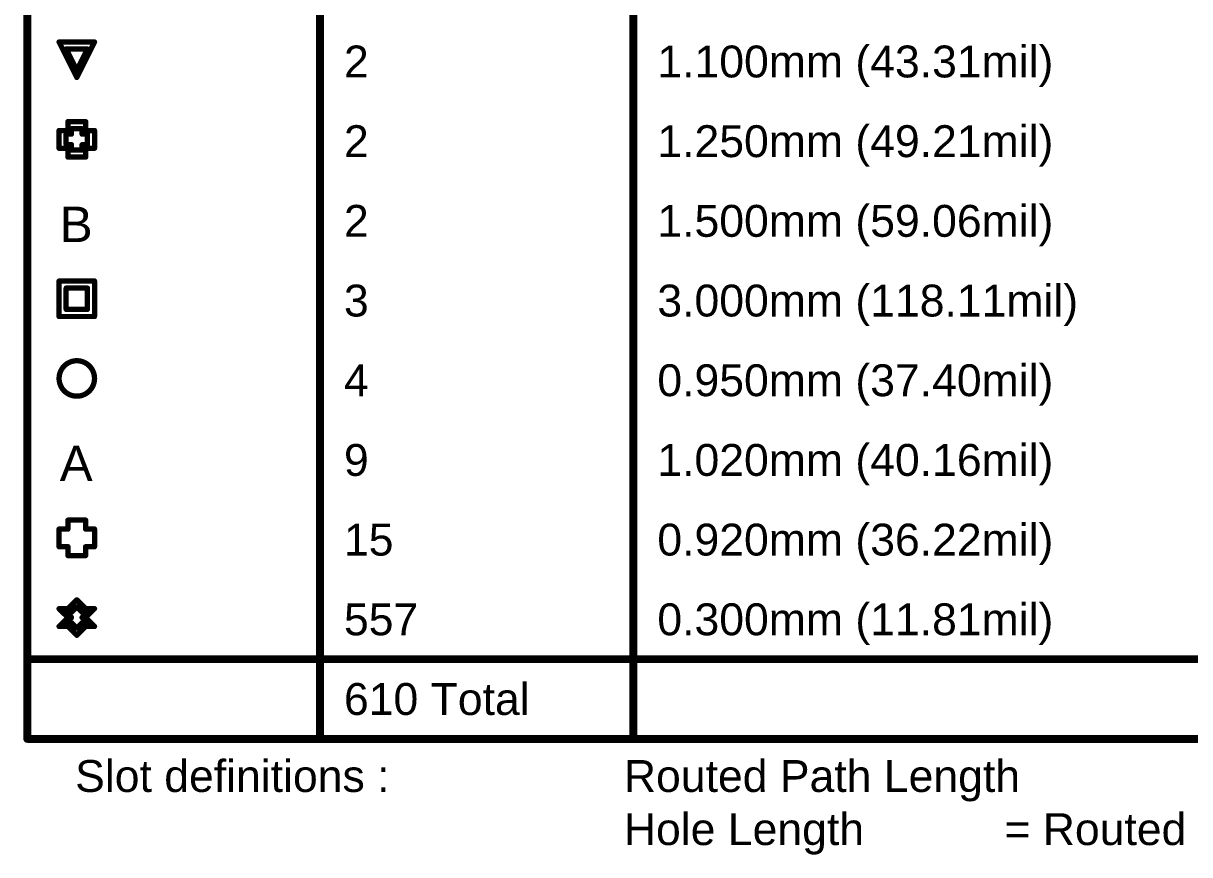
# Model space of a CAD drawing. Header units: inches. Extents: x -2.7 to 10.9, y -2.9 to 7.4.
# Drawn here: x -2.652 to -0.457, y 4.352 to 5.917 of the extents above; entities that cross this region are included whole.
import ezdxf

# ---------------------------------------------------------------- set-up
doc = ezdxf.new("R2010")
doc.units = ezdxf.units.IN
doc.header["$MEASUREMENT"] = 0
doc.layers.add('Drill Drawing', color=1, linetype='Continuous')
doc.styles.add('Arial', font='', dxfattribs={"height": 0.2})
doc.styles.get('Arial').set_extended_font_data('Arial')

msp = doc.modelspace()

# ---------------------------------------------------------------- linework, layer by layer
at = {"layer": 'Drill Drawing'}
for points in [[(-2.6445, 4.5699, 0.015, 0.015, 0), (-2.6445, 7.4199, 0.015, 0.015, 0)], [(-2.0936, 4.5699, 0.015, 0.015, 0), (-2.0936, 7.4199, 0.015, 0.015, 0)], [(-1.5038, 4.5699, 0.015, 0.015, 0), (-1.5038, 7.4199, 0.015, 0.015, 0)], [(-2.5847, 5.8816, 0.01, 0.01, 0), (-2.518, 5.8816, 0.01, 0.01, 0)], [(-2.5847, 5.8816, 0.01, 0.01, 0), (-2.5514, 5.8149, 0.01, 0.01, 0)], [(-2.5514, 5.8149, 0.01, 0.01, 0), (-2.518, 5.8816, 0.01, 0.01, 0)], [(-2.5714, 5.8683, 0.01, 0.01, 0), (-2.5314, 5.8683, 0.01, 0.01, 0)], [(-2.5714, 5.8683, 0.01, 0.01, 0), (-2.5514, 5.8283, 0.01, 0.01, 0)], [(-2.5514, 5.8283, 0.01, 0.01, 0), (-2.5314, 5.8683, 0.01, 0.01, 0)], [(-2.568, 5.7149, 0.01, 0.01, 0), (-2.568, 5.7316, 0.01, 0.01, 0)], [(-2.568, 5.7316, 0.01, 0.01, 0), (-2.5347, 5.7316, 0.01, 0.01, 0)], [(-2.5347, 5.7149, 0.01, 0.01, 0), (-2.5347, 5.7316, 0.01, 0.01, 0)], [(-2.5847, 5.6816, 0.01, 0.01, 0), (-2.5847, 5.7149, 0.01, 0.01, 0)], [(-2.5847, 5.7149, 0.01, 0.01, 0), (-2.568, 5.7149, 0.01, 0.01, 0)], [(-2.5714, 5.6883, 0.01, 0.01, 0), (-2.5714, 5.7083, 0.01, 0.01, 0)], [(-2.5714, 5.7083, 0.01, 0.01, 0), (-2.5614, 5.7083, 0.01, 0.01, 0)], [(-2.5614, 5.7083, 0.01, 0.01, 0), (-2.5614, 5.7183, 0.01, 0.01, 0)], [(-2.5614, 5.7183, 0.01, 0.01, 0), (-2.5414, 5.7183, 0.01, 0.01, 0)], [(-2.5414, 5.7083, 0.01, 0.01, 0), (-2.5414, 5.7183, 0.01, 0.01, 0)], [(-2.5414, 5.7083, 0.01, 0.01, 0), (-2.5314, 5.7083, 0.01, 0.01, 0)], [(-2.5347, 5.7149, 0.01, 0.01, 0), (-2.518, 5.7149, 0.01, 0.01, 0)], [(-2.5314, 5.6883, 0.01, 0.01, 0), (-2.5314, 5.7083, 0.01, 0.01, 0)], [(-2.518, 5.6816, 0.01, 0.01, 0), (-2.518, 5.7149, 0.01, 0.01, 0)], [(-2.5847, 5.6816, 0.01, 0.01, 0), (-2.568, 5.6816, 0.01, 0.01, 0)], [(-2.5714, 5.6883, 0.01, 0.01, 0), (-2.5614, 5.6883, 0.01, 0.01, 0)], [(-2.568, 5.6649, 0.01, 0.01, 0), (-2.568, 5.6816, 0.01, 0.01, 0)], [(-2.5614, 5.6783, 0.01, 0.01, 0), (-2.5614, 5.6883, 0.01, 0.01, 0)], [(-2.5414, 5.6883, 0.01, 0.01, 0), (-2.5314, 5.6883, 0.01, 0.01, 0)], [(-2.5414, 5.6783, 0.01, 0.01, 0), (-2.5414, 5.6883, 0.01, 0.01, 0)], [(-2.5347, 5.6816, 0.01, 0.01, 0), (-2.518, 5.6816, 0.01, 0.01, 0)], [(-2.5347, 5.6649, 0.01, 0.01, 0), (-2.5347, 5.6816, 0.01, 0.01, 0)], [(-2.568, 5.6649, 0.01, 0.01, 0), (-2.5347, 5.6649, 0.01, 0.01, 0)], [(-2.5614, 5.6783, 0.01, 0.01, 0), (-2.5414, 5.6783, 0.01, 0.01, 0)], [(-2.5847, 5.4316, 0.01, 0.01, 0), (-2.518, 5.4316, 0.01, 0.01, 0)], [(-2.5847, 5.3649, 0.01, 0.01, 0), (-2.5847, 5.4316, 0.01, 0.01, 0)], [(-2.5714, 5.4183, 0.01, 0.01, 0), (-2.5314, 5.4183, 0.01, 0.01, 0)], [(-2.5714, 5.3783, 0.01, 0.01, 0), (-2.5714, 5.4183, 0.01, 0.01, 0)], [(-2.5314, 5.3783, 0.01, 0.01, 0), (-2.5314, 5.4183, 0.01, 0.01, 0)], [(-2.518, 5.3649, 0.01, 0.01, 0), (-2.518, 5.4316, 0.01, 0.01, 0)], [(-2.5714, 5.3783, 0.01, 0.01, 0), (-2.5314, 5.3783, 0.01, 0.01, 0)], [(-2.5847, 5.3649, 0.01, 0.01, 0), (-2.518, 5.3649, 0.01, 0.01, 0)], [(-2.568, 4.9649, 0.01, 0.01, 0), (-2.568, 4.9816, 0.01, 0.01, 0)], [(-2.568, 4.9816, 0.01, 0.01, 0), (-2.5347, 4.9816, 0.01, 0.01, 0)], [(-2.5347, 4.9649, 0.01, 0.01, 0), (-2.5347, 4.9816, 0.01, 0.01, 0)], [(-2.5847, 4.9316, 0.01, 0.01, 0), (-2.5847, 4.9649, 0.01, 0.01, 0)], [(-2.5847, 4.9649, 0.01, 0.01, 0), (-2.568, 4.9649, 0.01, 0.01, 0)], [(-2.5347, 4.9649, 0.01, 0.01, 0), (-2.518, 4.9649, 0.01, 0.01, 0)], [(-2.518, 4.9316, 0.01, 0.01, 0), (-2.518, 4.9649, 0.01, 0.01, 0)], [(-2.5847, 4.9316, 0.01, 0.01, 0), (-2.568, 4.9316, 0.01, 0.01, 0)], [(-2.568, 4.9149, 0.01, 0.01, 0), (-2.568, 4.9316, 0.01, 0.01, 0)], [(-2.568, 4.9149, 0.01, 0.01, 0), (-2.5347, 4.9149, 0.01, 0.01, 0)], [(-2.5347, 4.9316, 0.01, 0.01, 0), (-2.518, 4.9316, 0.01, 0.01, 0)], [(-2.5347, 4.9149, 0.01, 0.01, 0), (-2.5347, 4.9316, 0.01, 0.01, 0)], [(-2.568, 4.8149, 0.01, 0.01, 0), (-2.5514, 4.8316, 0.01, 0.01, 0)], [(-2.5514, 4.8316, 0.01, 0.01, 0), (-2.5347, 4.8149, 0.01, 0.01, 0)], [(-2.5847, 4.8149, 0.01, 0.01, 0), (-2.568, 4.7983, 0.01, 0.01, 0)], [(-2.5847, 4.8149, 0.01, 0.01, 0), (-2.568, 4.8149, 0.01, 0.01, 0)], [(-2.5714, 4.8083, 0.01, 0.01, 0), (-2.5614, 4.7983, 0.01, 0.01, 0)], [(-2.5714, 4.8083, 0.01, 0.01, 0), (-2.5614, 4.8083, 0.01, 0.01, 0)], [(-2.5614, 4.8083, 0.01, 0.01, 0), (-2.5514, 4.8183, 0.01, 0.01, 0)], [(-2.5514, 4.8183, 0.01, 0.01, 0), (-2.5414, 4.8083, 0.01, 0.01, 0)], [(-2.5414, 4.8083, 0.01, 0.01, 0), (-2.5314, 4.8083, 0.01, 0.01, 0)], [(-2.5414, 4.7983, 0.01, 0.01, 0), (-2.5314, 4.8083, 0.01, 0.01, 0)], [(-2.5347, 4.8149, 0.01, 0.01, 0), (-2.518, 4.8149, 0.01, 0.01, 0)], [(-2.5347, 4.7983, 0.01, 0.01, 0), (-2.518, 4.8149, 0.01, 0.01, 0)], [(-2.5847, 4.7816, 0.01, 0.01, 0), (-2.568, 4.7983, 0.01, 0.01, 0)], [(-2.5847, 4.7816, 0.01, 0.01, 0), (-2.568, 4.7816, 0.01, 0.01, 0)], [(-2.5714, 4.7883, 0.01, 0.01, 0), (-2.5614, 4.7983, 0.01, 0.01, 0)], [(-2.5714, 4.7883, 0.01, 0.01, 0), (-2.5614, 4.7883, 0.01, 0.01, 0)], [(-2.568, 4.7816, 0.01, 0.01, 0), (-2.5514, 4.7649, 0.01, 0.01, 0)], [(-2.5614, 4.7883, 0.01, 0.01, 0), (-2.5514, 4.7783, 0.01, 0.01, 0)], [(-2.5514, 4.7783, 0.01, 0.01, 0), (-2.5414, 4.7883, 0.01, 0.01, 0)], [(-2.5514, 4.7649, 0.01, 0.01, 0), (-2.5347, 4.7816, 0.01, 0.01, 0)], [(-2.5414, 4.7983, 0.01, 0.01, 0), (-2.5314, 4.7883, 0.01, 0.01, 0)], [(-2.5414, 4.7883, 0.01, 0.01, 0), (-2.5314, 4.7883, 0.01, 0.01, 0)], [(-2.5347, 4.7983, 0.01, 0.01, 0), (-2.518, 4.7816, 0.01, 0.01, 0)], [(-2.5347, 4.7816, 0.01, 0.01, 0), (-2.518, 4.7816, 0.01, 0.01, 0)], [(-2.6445, 4.7199, 0.015, 0.015, 0), (10.9337, 4.7199, 0.015, 0.015, 0)], [(-2.6445, 4.5699, 0.015, 0.015, 0), (10.9337, 4.5699, 0.015, 0.015, 0)]]:
    msp.add_lwpolyline(points, format="xyseb", dxfattribs=at)
for points in [[(-2.5872, 5.8816, 0.005, 0.005, 1), (-2.5822, 5.8816, 0.005, 0.005, 1)], [(-2.5872, 5.8816, 0.005, 0.005, 1), (-2.5822, 5.8816, 0.005, 0.005, 1)], [(-2.5205, 5.8816, 0.005, 0.005, 1), (-2.5155, 5.8816, 0.005, 0.005, 1)], [(-2.5205, 5.8816, 0.005, 0.005, 1), (-2.5155, 5.8816, 0.005, 0.005, 1)], [(-2.5739, 5.8683, 0.005, 0.005, 1), (-2.5689, 5.8683, 0.005, 0.005, 1)], [(-2.5739, 5.8683, 0.005, 0.005, 1), (-2.5689, 5.8683, 0.005, 0.005, 1)], [(-2.5339, 5.8683, 0.005, 0.005, 1), (-2.5289, 5.8683, 0.005, 0.005, 1)], [(-2.5339, 5.8683, 0.005, 0.005, 1), (-2.5289, 5.8683, 0.005, 0.005, 1)], [(-2.5539, 5.8283, 0.005, 0.005, 1), (-2.5489, 5.8283, 0.005, 0.005, 1)], [(-2.5539, 5.8283, 0.005, 0.005, 1), (-2.5489, 5.8283, 0.005, 0.005, 1)], [(-2.5539, 5.8149, 0.005, 0.005, 1), (-2.5489, 5.8149, 0.005, 0.005, 1)], [(-2.5539, 5.8149, 0.005, 0.005, 1), (-2.5489, 5.8149, 0.005, 0.005, 1)], [(-2.5705, 5.7316, 0.005, 0.005, 1), (-2.5655, 5.7316, 0.005, 0.005, 1)], [(-2.5705, 5.7316, 0.005, 0.005, 1), (-2.5655, 5.7316, 0.005, 0.005, 1)], [(-2.5372, 5.7316, 0.005, 0.005, 1), (-2.5322, 5.7316, 0.005, 0.005, 1)], [(-2.5372, 5.7316, 0.005, 0.005, 1), (-2.5322, 5.7316, 0.005, 0.005, 1)], [(-2.5872, 5.7149, 0.005, 0.005, 1), (-2.5822, 5.7149, 0.005, 0.005, 1)], [(-2.5872, 5.7149, 0.005, 0.005, 1), (-2.5822, 5.7149, 0.005, 0.005, 1)], [(-2.5739, 5.7083, 0.005, 0.005, 1), (-2.5689, 5.7083, 0.005, 0.005, 1)], [(-2.5739, 5.7083, 0.005, 0.005, 1), (-2.5689, 5.7083, 0.005, 0.005, 1)], [(-2.5705, 5.7149, 0.005, 0.005, 1), (-2.5655, 5.7149, 0.005, 0.005, 1)], [(-2.5705, 5.7149, 0.005, 0.005, 1), (-2.5655, 5.7149, 0.005, 0.005, 1)], [(-2.5639, 5.7183, 0.005, 0.005, 1), (-2.5589, 5.7183, 0.005, 0.005, 1)], [(-2.5639, 5.7183, 0.005, 0.005, 1), (-2.5589, 5.7183, 0.005, 0.005, 1)], [(-2.5639, 5.7083, 0.005, 0.005, 1), (-2.5589, 5.7083, 0.005, 0.005, 1)], [(-2.5639, 5.7083, 0.005, 0.005, 1), (-2.5589, 5.7083, 0.005, 0.005, 1)], [(-2.5439, 5.7183, 0.005, 0.005, 1), (-2.5389, 5.7183, 0.005, 0.005, 1)], [(-2.5439, 5.7183, 0.005, 0.005, 1), (-2.5389, 5.7183, 0.005, 0.005, 1)], [(-2.5439, 5.7083, 0.005, 0.005, 1), (-2.5389, 5.7083, 0.005, 0.005, 1)], [(-2.5439, 5.7083, 0.005, 0.005, 1), (-2.5389, 5.7083, 0.005, 0.005, 1)], [(-2.5372, 5.7149, 0.005, 0.005, 1), (-2.5322, 5.7149, 0.005, 0.005, 1)], [(-2.5372, 5.7149, 0.005, 0.005, 1), (-2.5322, 5.7149, 0.005, 0.005, 1)], [(-2.5339, 5.7083, 0.005, 0.005, 1), (-2.5289, 5.7083, 0.005, 0.005, 1)], [(-2.5339, 5.7083, 0.005, 0.005, 1), (-2.5289, 5.7083, 0.005, 0.005, 1)], [(-2.5205, 5.7149, 0.005, 0.005, 1), (-2.5155, 5.7149, 0.005, 0.005, 1)], [(-2.5205, 5.7149, 0.005, 0.005, 1), (-2.5155, 5.7149, 0.005, 0.005, 1)], [(-2.5872, 5.6816, 0.005, 0.005, 1), (-2.5822, 5.6816, 0.005, 0.005, 1)], [(-2.5872, 5.6816, 0.005, 0.005, 1), (-2.5822, 5.6816, 0.005, 0.005, 1)], [(-2.5739, 5.6883, 0.005, 0.005, 1), (-2.5689, 5.6883, 0.005, 0.005, 1)], [(-2.5739, 5.6883, 0.005, 0.005, 1), (-2.5689, 5.6883, 0.005, 0.005, 1)], [(-2.5705, 5.6816, 0.005, 0.005, 1), (-2.5655, 5.6816, 0.005, 0.005, 1)], [(-2.5705, 5.6816, 0.005, 0.005, 1), (-2.5655, 5.6816, 0.005, 0.005, 1)], [(-2.5639, 5.6883, 0.005, 0.005, 1), (-2.5589, 5.6883, 0.005, 0.005, 1)], [(-2.5639, 5.6883, 0.005, 0.005, 1), (-2.5589, 5.6883, 0.005, 0.005, 1)], [(-2.5439, 5.6883, 0.005, 0.005, 1), (-2.5389, 5.6883, 0.005, 0.005, 1)], [(-2.5439, 5.6883, 0.005, 0.005, 1), (-2.5389, 5.6883, 0.005, 0.005, 1)], [(-2.5372, 5.6816, 0.005, 0.005, 1), (-2.5322, 5.6816, 0.005, 0.005, 1)], [(-2.5372, 5.6816, 0.005, 0.005, 1), (-2.5322, 5.6816, 0.005, 0.005, 1)], [(-2.5339, 5.6883, 0.005, 0.005, 1), (-2.5289, 5.6883, 0.005, 0.005, 1)], [(-2.5339, 5.6883, 0.005, 0.005, 1), (-2.5289, 5.6883, 0.005, 0.005, 1)], [(-2.5205, 5.6816, 0.005, 0.005, 1), (-2.5155, 5.6816, 0.005, 0.005, 1)], [(-2.5205, 5.6816, 0.005, 0.005, 1), (-2.5155, 5.6816, 0.005, 0.005, 1)], [(-2.5705, 5.6649, 0.005, 0.005, 1), (-2.5655, 5.6649, 0.005, 0.005, 1)], [(-2.5705, 5.6649, 0.005, 0.005, 1), (-2.5655, 5.6649, 0.005, 0.005, 1)], [(-2.5639, 5.6783, 0.005, 0.005, 1), (-2.5589, 5.6783, 0.005, 0.005, 1)], [(-2.5639, 5.6783, 0.005, 0.005, 1), (-2.5589, 5.6783, 0.005, 0.005, 1)], [(-2.5439, 5.6783, 0.005, 0.005, 1), (-2.5389, 5.6783, 0.005, 0.005, 1)], [(-2.5439, 5.6783, 0.005, 0.005, 1), (-2.5389, 5.6783, 0.005, 0.005, 1)], [(-2.5372, 5.6649, 0.005, 0.005, 1), (-2.5322, 5.6649, 0.005, 0.005, 1)], [(-2.5372, 5.6649, 0.005, 0.005, 1), (-2.5322, 5.6649, 0.005, 0.005, 1)], [(-2.5872, 5.4316, 0.005, 0.005, 1), (-2.5822, 5.4316, 0.005, 0.005, 1)], [(-2.5872, 5.4316, 0.005, 0.005, 1), (-2.5822, 5.4316, 0.005, 0.005, 1)], [(-2.5739, 5.4183, 0.005, 0.005, 1), (-2.5689, 5.4183, 0.005, 0.005, 1)], [(-2.5739, 5.4183, 0.005, 0.005, 1), (-2.5689, 5.4183, 0.005, 0.005, 1)], [(-2.5339, 5.4183, 0.005, 0.005, 1), (-2.5289, 5.4183, 0.005, 0.005, 1)], [(-2.5339, 5.4183, 0.005, 0.005, 1), (-2.5289, 5.4183, 0.005, 0.005, 1)], [(-2.5205, 5.4316, 0.005, 0.005, 1), (-2.5155, 5.4316, 0.005, 0.005, 1)], [(-2.5205, 5.4316, 0.005, 0.005, 1), (-2.5155, 5.4316, 0.005, 0.005, 1)], [(-2.5739, 5.3783, 0.005, 0.005, 1), (-2.5689, 5.3783, 0.005, 0.005, 1)], [(-2.5739, 5.3783, 0.005, 0.005, 1), (-2.5689, 5.3783, 0.005, 0.005, 1)], [(-2.5339, 5.3783, 0.005, 0.005, 1), (-2.5289, 5.3783, 0.005, 0.005, 1)], [(-2.5339, 5.3783, 0.005, 0.005, 1), (-2.5289, 5.3783, 0.005, 0.005, 1)], [(-2.5872, 5.3649, 0.005, 0.005, 1), (-2.5822, 5.3649, 0.005, 0.005, 1)], [(-2.5872, 5.3649, 0.005, 0.005, 1), (-2.5822, 5.3649, 0.005, 0.005, 1)], [(-2.5205, 5.3649, 0.005, 0.005, 1), (-2.5155, 5.3649, 0.005, 0.005, 1)], [(-2.5205, 5.3649, 0.005, 0.005, 1), (-2.5155, 5.3649, 0.005, 0.005, 1)], [(-2.518, 5.2483, 0.01, 0.01, 1), (-2.5847, 5.2483, 0.01, 0.01, 1)], [(-2.5872, 5.2483, 0.005, 0.005, 1), (-2.5822, 5.2483, 0.005, 0.005, 1)], [(-2.5205, 5.2483, 0.005, 0.005, 1), (-2.5155, 5.2483, 0.005, 0.005, 1)], [(-2.5705, 4.9816, 0.005, 0.005, 1), (-2.5655, 4.9816, 0.005, 0.005, 1)], [(-2.5705, 4.9816, 0.005, 0.005, 1), (-2.5655, 4.9816, 0.005, 0.005, 1)], [(-2.5372, 4.9816, 0.005, 0.005, 1), (-2.5322, 4.9816, 0.005, 0.005, 1)], [(-2.5372, 4.9816, 0.005, 0.005, 1), (-2.5322, 4.9816, 0.005, 0.005, 1)], [(-2.5872, 4.9649, 0.005, 0.005, 1), (-2.5822, 4.9649, 0.005, 0.005, 1)], [(-2.5872, 4.9649, 0.005, 0.005, 1), (-2.5822, 4.9649, 0.005, 0.005, 1)], [(-2.5705, 4.9649, 0.005, 0.005, 1), (-2.5655, 4.9649, 0.005, 0.005, 1)], [(-2.5705, 4.9649, 0.005, 0.005, 1), (-2.5655, 4.9649, 0.005, 0.005, 1)], [(-2.5372, 4.9649, 0.005, 0.005, 1), (-2.5322, 4.9649, 0.005, 0.005, 1)], [(-2.5372, 4.9649, 0.005, 0.005, 1), (-2.5322, 4.9649, 0.005, 0.005, 1)], [(-2.5205, 4.9649, 0.005, 0.005, 1), (-2.5155, 4.9649, 0.005, 0.005, 1)], [(-2.5205, 4.9649, 0.005, 0.005, 1), (-2.5155, 4.9649, 0.005, 0.005, 1)], [(-2.5872, 4.9316, 0.005, 0.005, 1), (-2.5822, 4.9316, 0.005, 0.005, 1)], [(-2.5872, 4.9316, 0.005, 0.005, 1), (-2.5822, 4.9316, 0.005, 0.005, 1)], [(-2.5705, 4.9316, 0.005, 0.005, 1), (-2.5655, 4.9316, 0.005, 0.005, 1)], [(-2.5705, 4.9316, 0.005, 0.005, 1), (-2.5655, 4.9316, 0.005, 0.005, 1)], [(-2.5705, 4.9149, 0.005, 0.005, 1), (-2.5655, 4.9149, 0.005, 0.005, 1)], [(-2.5705, 4.9149, 0.005, 0.005, 1), (-2.5655, 4.9149, 0.005, 0.005, 1)], [(-2.5372, 4.9316, 0.005, 0.005, 1), (-2.5322, 4.9316, 0.005, 0.005, 1)], [(-2.5372, 4.9316, 0.005, 0.005, 1), (-2.5322, 4.9316, 0.005, 0.005, 1)], [(-2.5372, 4.9149, 0.005, 0.005, 1), (-2.5322, 4.9149, 0.005, 0.005, 1)], [(-2.5372, 4.9149, 0.005, 0.005, 1), (-2.5322, 4.9149, 0.005, 0.005, 1)], [(-2.5205, 4.9316, 0.005, 0.005, 1), (-2.5155, 4.9316, 0.005, 0.005, 1)], [(-2.5205, 4.9316, 0.005, 0.005, 1), (-2.5155, 4.9316, 0.005, 0.005, 1)], [(-2.5539, 4.8316, 0.005, 0.005, 1), (-2.5489, 4.8316, 0.005, 0.005, 1)], [(-2.5539, 4.8316, 0.005, 0.005, 1), (-2.5489, 4.8316, 0.005, 0.005, 1)], [(-2.5872, 4.8149, 0.005, 0.005, 1), (-2.5822, 4.8149, 0.005, 0.005, 1)], [(-2.5872, 4.8149, 0.005, 0.005, 1), (-2.5822, 4.8149, 0.005, 0.005, 1)], [(-2.5739, 4.8083, 0.005, 0.005, 1), (-2.5689, 4.8083, 0.005, 0.005, 1)], [(-2.5739, 4.8083, 0.005, 0.005, 1), (-2.5689, 4.8083, 0.005, 0.005, 1)], [(-2.5705, 4.8149, 0.005, 0.005, 1), (-2.5655, 4.8149, 0.005, 0.005, 1)], [(-2.5705, 4.8149, 0.005, 0.005, 1), (-2.5655, 4.8149, 0.005, 0.005, 1)], [(-2.5639, 4.8083, 0.005, 0.005, 1), (-2.5589, 4.8083, 0.005, 0.005, 1)], [(-2.5639, 4.8083, 0.005, 0.005, 1), (-2.5589, 4.8083, 0.005, 0.005, 1)], [(-2.5539, 4.8183, 0.005, 0.005, 1), (-2.5489, 4.8183, 0.005, 0.005, 1)], [(-2.5539, 4.8183, 0.005, 0.005, 1), (-2.5489, 4.8183, 0.005, 0.005, 1)], [(-2.5439, 4.8083, 0.005, 0.005, 1), (-2.5389, 4.8083, 0.005, 0.005, 1)], [(-2.5439, 4.8083, 0.005, 0.005, 1), (-2.5389, 4.8083, 0.005, 0.005, 1)], [(-2.5372, 4.8149, 0.005, 0.005, 1), (-2.5322, 4.8149, 0.005, 0.005, 1)], [(-2.5372, 4.8149, 0.005, 0.005, 1), (-2.5322, 4.8149, 0.005, 0.005, 1)], [(-2.5339, 4.8083, 0.005, 0.005, 1), (-2.5289, 4.8083, 0.005, 0.005, 1)], [(-2.5339, 4.8083, 0.005, 0.005, 1), (-2.5289, 4.8083, 0.005, 0.005, 1)], [(-2.5205, 4.8149, 0.005, 0.005, 1), (-2.5155, 4.8149, 0.005, 0.005, 1)], [(-2.5205, 4.8149, 0.005, 0.005, 1), (-2.5155, 4.8149, 0.005, 0.005, 1)], [(-2.5872, 4.7816, 0.005, 0.005, 1), (-2.5822, 4.7816, 0.005, 0.005, 1)], [(-2.5872, 4.7816, 0.005, 0.005, 1), (-2.5822, 4.7816, 0.005, 0.005, 1)], [(-2.5739, 4.7883, 0.005, 0.005, 1), (-2.5689, 4.7883, 0.005, 0.005, 1)], [(-2.5739, 4.7883, 0.005, 0.005, 1), (-2.5689, 4.7883, 0.005, 0.005, 1)], [(-2.5705, 4.7983, 0.005, 0.005, 1), (-2.5655, 4.7983, 0.005, 0.005, 1)], [(-2.5705, 4.7983, 0.005, 0.005, 1), (-2.5655, 4.7983, 0.005, 0.005, 1)], [(-2.5705, 4.7816, 0.005, 0.005, 1), (-2.5655, 4.7816, 0.005, 0.005, 1)], [(-2.5705, 4.7816, 0.005, 0.005, 1), (-2.5655, 4.7816, 0.005, 0.005, 1)], [(-2.5639, 4.7983, 0.005, 0.005, 1), (-2.5589, 4.7983, 0.005, 0.005, 1)], [(-2.5639, 4.7983, 0.005, 0.005, 1), (-2.5589, 4.7983, 0.005, 0.005, 1)], [(-2.5639, 4.7883, 0.005, 0.005, 1), (-2.5589, 4.7883, 0.005, 0.005, 1)], [(-2.5639, 4.7883, 0.005, 0.005, 1), (-2.5589, 4.7883, 0.005, 0.005, 1)], [(-2.5439, 4.7983, 0.005, 0.005, 1), (-2.5389, 4.7983, 0.005, 0.005, 1)], [(-2.5439, 4.7983, 0.005, 0.005, 1), (-2.5389, 4.7983, 0.005, 0.005, 1)], [(-2.5439, 4.7883, 0.005, 0.005, 1), (-2.5389, 4.7883, 0.005, 0.005, 1)], [(-2.5439, 4.7883, 0.005, 0.005, 1), (-2.5389, 4.7883, 0.005, 0.005, 1)], [(-2.5372, 4.7983, 0.005, 0.005, 1), (-2.5322, 4.7983, 0.005, 0.005, 1)], [(-2.5372, 4.7983, 0.005, 0.005, 1), (-2.5322, 4.7983, 0.005, 0.005, 1)], [(-2.5372, 4.7816, 0.005, 0.005, 1), (-2.5322, 4.7816, 0.005, 0.005, 1)], [(-2.5372, 4.7816, 0.005, 0.005, 1), (-2.5322, 4.7816, 0.005, 0.005, 1)], [(-2.5339, 4.7883, 0.005, 0.005, 1), (-2.5289, 4.7883, 0.005, 0.005, 1)], [(-2.5339, 4.7883, 0.005, 0.005, 1), (-2.5289, 4.7883, 0.005, 0.005, 1)], [(-2.5205, 4.7816, 0.005, 0.005, 1), (-2.5155, 4.7816, 0.005, 0.005, 1)], [(-2.5205, 4.7816, 0.005, 0.005, 1), (-2.5155, 4.7816, 0.005, 0.005, 1)], [(-2.5539, 4.7783, 0.005, 0.005, 1), (-2.5489, 4.7783, 0.005, 0.005, 1)], [(-2.5539, 4.7783, 0.005, 0.005, 1), (-2.5489, 4.7783, 0.005, 0.005, 1)], [(-2.5539, 4.7649, 0.005, 0.005, 1), (-2.5489, 4.7649, 0.005, 0.005, 1)], [(-2.5539, 4.7649, 0.005, 0.005, 1), (-2.5489, 4.7649, 0.005, 0.005, 1)], [(-2.6482, 4.7199, 0.0075, 0.0075, 1), (-2.6408, 4.7199, 0.0075, 0.0075, 1)], [(-2.6482, 4.5699, 0.0075, 0.0075, 1), (-2.6408, 4.5699, 0.0075, 0.0075, 1)], [(-2.6482, 4.5699, 0.0075, 0.0075, 1), (-2.6408, 4.5699, 0.0075, 0.0075, 1)], [(-2.0974, 4.5699, 0.0075, 0.0075, 1), (-2.0899, 4.5699, 0.0075, 0.0075, 1)], [(-1.5075, 4.5699, 0.0075, 0.0075, 1), (-1.5, 4.5699, 0.0075, 0.0075, 1)]]:
    msp.add_lwpolyline(points, format="xyseb", close=True, dxfattribs=at)

# ---------------------------------------------------------------- texts
at = {"layer": 'Drill Drawing', "style": 'Arial'}
for s, height, p in [('2', 0.06, (-2.0486, 5.8149)), ('1.100mm (43.31mil)', 0.06, (-1.4588, 5.8149)), ('2', 0.06, (-2.0486, 5.6649)), ('1.250mm (49.21mil)', 0.06, (-1.4588, 5.6649)), ('2', 0.06, (-2.0486, 5.5149)), ('1.500mm (59.06mil)', 0.06, (-1.4588, 5.5149)), ('B', 0.0667, (-2.5836, 5.505)), ('3', 0.06, (-2.0486, 5.3649)), ('3.000mm (118.11mil)', 0.06, (-1.4588, 5.3649)), ('4', 0.06, (-2.0486, 5.2149)), ('0.950mm (37.40mil)', 0.06, (-1.4588, 5.2149)), ('A', 0.0667, (-2.5836, 5.055)), ('9', 0.06, (-2.0486, 5.0649)), ('1.020mm (40.16mil)', 0.06, (-1.4588, 5.0649)), ('15', 0.06, (-2.0486, 4.9149)), ('0.920mm (36.22mil)', 0.06, (-1.4588, 4.9149)), ('557', 0.06, (-2.0486, 4.7649)), ('0.300mm (11.81mil)', 0.06, (-1.4588, 4.7649)), ('610 Total', 0.06, (-2.0486, 4.6149)), ('Slot definitions :', 0.06, (-2.5545, 4.47)), ('Routed Path Length', 0.06, (-1.5218, 4.47)), ('Hole Length', 0.06, (-1.5218, 4.37)), (' = Routed Path Length + Tool Size = Slot length as defined in the PCB layout', 0.06, (-0.829, 4.37))]:
    msp.add_text(s, height=height, dxfattribs=at).set_placement(p)

doc.saveas('drawing.dxf')
